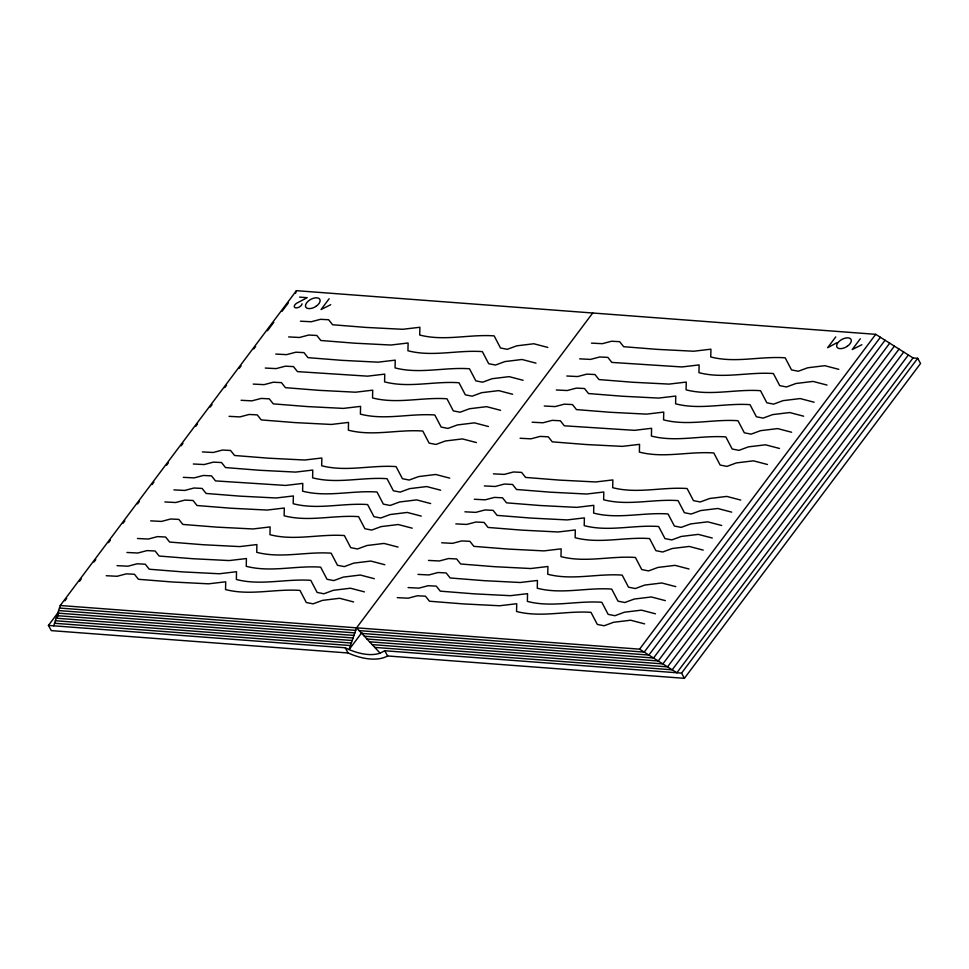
<?xml version="1.0" encoding="UTF-8"?>
<svg xmlns="http://www.w3.org/2000/svg" width="969" height="969" viewBox="0 0 969 969"><rect width="100%" height="100%" fill="white"/><g stroke="black" fill="none" stroke-linecap="round" stroke-linejoin="round"><path stroke-width="1.45" d="M53.755 625.817L60.26 605.504L296.417 290.676L875.722 334.329L913.028 357.936L917.704 358.288L920.55 363.496L684.393 678.324L387.636 655.965A57.958 31.214 36.9 0 1 348.065 652.985L51.296 630.625L48.45 625.417L58.443 612.093M295.606 293.219L296.417 290.676M592.725 312.999L356.568 627.827L349.119 649.569L345.206 647.776L48.45 625.417M64.899 600.78L66.716 598.357M79.434 581.4L81.251 578.977M93.957 562.032L95.774 559.61M108.492 542.652L110.309 540.23M123.027 523.284L124.844 520.862M137.562 503.904L139.379 501.482M152.097 484.536L153.914 482.114M166.62 465.156L168.436 462.734M181.155 445.788L182.971 443.366M195.69 426.408L197.506 423.986M210.225 407.041L212.041 404.618M224.76 387.661L226.576 385.238M239.295 368.293L241.111 365.87M253.817 348.913L255.634 346.49M267.444 330.756L273.803 322.277M281.979 311.376L288.338 302.897M58.83 613.232L57.014 615.654L353.104 637.965M58.019 615.775L56.202 618.198L352.231 640.509M329.145 298.743L321.042 309.547L330.72 304.702M361.837 632.612L349.119 649.569A51.115 27.532 36.9 0 0 380.102 653.142L384.778 650.756L681.546 673.116L684.393 678.324M835.738 336.909L827.635 347.714L836.937 342.711M860.315 338.762L852.211 349.567L861.889 344.722M60.26 605.504L639.564 649.157L875.722 334.329M880.385 337.273L644.228 652.101L359.172 630.625M885.048 340.228L648.891 655.056L361.776 633.423M889.712 343.183L653.554 658.012L364.368 636.221M894.375 346.127L658.217 660.955L366.972 639.019M899.038 349.082L662.881 663.91L369.564 641.805M903.702 352.038L667.544 666.866L372.169 644.603M908.365 354.981L672.207 669.809L374.761 647.401M913.028 357.936L676.871 672.765L639.564 649.157M681.546 673.116L917.704 358.288M300.426 321.199L311.291 321.744L320.497 319.322L328.624 319.734L332.621 324.76L366.439 327.449L402.716 329.29L419.892 327.268L419.734 335.032C444.299 341.415 469.238 334.099 494.154 335.88L500.488 347.98L507.284 349.312L516.719 345.836L533.798 343.753L547.8 347.423M591.453 343.123L602.318 343.68L611.524 341.245L619.651 341.669L623.648 346.696L657.454 349.385L693.743 351.226L710.919 349.191L710.749 356.955C735.314 363.339 760.265 356.023 785.181 357.815L791.516 369.904L798.311 371.236L807.746 367.772L824.813 365.688L838.815 369.346M288.629 336.921L299.494 337.478L308.699 335.044L316.827 335.468L320.824 340.494L354.642 343.183L390.919 345.025L408.106 342.99L407.937 350.754C432.501 357.137 457.441 349.821 482.356 351.614L488.691 363.702L495.486 365.034L504.922 361.57L522 359.487L536.002 363.145M579.656 358.845L590.521 359.402L599.726 356.98L607.854 357.391L611.851 362.418L681.946 366.948L699.121 364.913L698.952 372.677C723.516 379.061 748.468 371.757 773.383 373.537L779.718 385.626L786.513 386.97L795.949 383.494L813.015 381.411L827.017 385.068M275.765 354.073L286.63 354.63L295.836 352.207L303.963 352.619L307.96 357.646L341.778 360.335L378.055 362.176L395.231 360.141L395.073 367.905C419.625 374.288 444.577 366.985 469.493 368.765L475.827 380.853L482.623 382.198L492.058 378.722L509.125 376.638L523.127 380.296M566.792 376.008L577.645 376.553L586.851 374.131L594.99 374.543L598.975 379.569L632.793 382.258L669.07 384.099L686.258 382.077L686.088 389.841C710.652 396.212 735.592 388.908 760.508 390.689L766.842 402.789L773.65 404.121L783.073 400.645L800.152 398.562L814.154 402.232M265.276 368.05L276.141 368.608L285.346 366.185L293.474 366.597L297.471 371.624L367.566 376.154L384.754 374.119L384.584 381.883C409.148 388.266 434.088 380.962 459.003 382.743L465.338 394.831L472.133 396.176L481.569 392.699L498.647 390.616L512.649 394.274M556.303 389.986L567.168 390.531L576.373 388.109L584.501 388.521L588.498 393.547L622.316 396.236L658.593 398.077L675.768 396.055L675.599 403.819C700.163 410.19 725.115 402.886 750.03 404.667L756.365 416.767L763.16 418.099L772.596 414.623L789.662 412.54L803.664 416.21M253.248 384.099L264.113 384.645L273.319 382.222L281.446 382.634L285.443 387.673L319.249 390.35L355.538 392.203L372.714 390.168L372.544 397.932C397.108 404.315 422.06 396.999 446.975 398.78L453.31 410.88L460.105 412.213L469.541 408.736L486.608 406.665L500.61 410.323M544.263 406.023L555.128 406.58L564.333 404.158L572.461 404.57L576.458 409.596L610.276 412.285L646.553 414.126L663.741 412.091L663.571 419.856C688.135 426.239 713.075 418.935 737.99 420.716L744.325 432.804L751.12 434.136L760.556 430.672L777.635 428.589L791.637 432.247M241.099 400.294L251.952 400.851L261.158 398.429L269.285 398.84L273.282 403.867L307.1 406.556L343.377 408.397L360.565 406.374L360.395 414.126C384.959 420.51 409.899 413.206 434.815 414.986L441.149 427.075L447.944 428.419L457.38 424.943L474.459 422.859L488.461 426.517M532.114 422.23L542.979 422.775L552.185 420.352L560.312 420.764L564.309 425.803L634.404 430.333L651.58 428.298L651.41 436.062C675.974 442.445 700.926 435.129 725.842 436.91L732.176 449.01L738.972 450.343L748.407 446.866L765.474 444.795L779.476 448.453M229.059 416.343L239.924 416.9L249.13 414.466L257.257 414.889L261.255 419.916L295.073 422.605L331.35 424.446L348.525 422.411L348.356 430.175C372.92 436.559 397.871 429.243 422.787 431.035L429.122 443.124L435.917 444.456L445.352 440.992L462.419 438.909L476.421 442.567M520.087 438.267L530.939 438.824L540.145 436.401L548.272 436.813L552.269 441.84L586.088 444.529L622.364 446.37L639.552 444.335L639.383 452.099C663.947 458.482 688.886 451.179 713.802 452.959L720.137 465.047L726.932 466.392L736.367 462.916L753.446 460.832L767.448 464.49M202.364 451.929L213.228 452.475L222.434 450.052L230.561 450.464L234.559 455.491L268.377 458.18L304.654 460.021L321.841 457.998L321.672 465.75C346.236 472.133 371.175 464.829 396.091 466.61L402.426 478.71L409.221 480.043L418.656 476.566L435.735 474.483L449.737 478.141M493.391 473.853L504.255 474.398L513.461 471.976L521.588 472.387L525.586 477.426L559.404 480.103L595.681 481.956L612.856 479.921L612.687 487.686C637.251 494.069 662.202 486.753 687.118 488.533L693.453 500.634L700.248 501.966L709.683 498.49L726.75 496.419L740.752 500.077M193.315 463.994L204.18 464.551L213.386 462.128L221.513 462.54L225.511 467.567L259.317 470.256L295.606 472.097L312.781 470.062L312.612 477.826C337.176 484.209 362.127 476.905 387.043 478.686L393.378 490.774L400.173 492.107L409.608 488.642L426.675 486.559L440.677 490.217M484.33 485.929L495.195 486.474L504.401 484.052L512.528 484.464L516.525 489.49L550.344 492.179L586.62 494.02L603.808 491.998L603.639 499.75C628.203 506.133 653.142 498.829 678.058 500.61L684.393 512.71L691.188 514.042L700.623 510.566L717.702 508.483L731.704 512.141M183.311 477.342L194.163 477.887L203.369 475.464L211.508 475.876L215.493 480.903L285.589 485.433L302.776 483.41L302.607 491.174C327.171 497.557 352.11 490.241 377.026 492.022L383.361 504.122L390.156 505.455L399.591 501.978L416.67 499.895L430.672 503.565M474.325 499.265L485.19 499.822L494.396 497.4L502.523 497.812L506.521 502.838L540.339 505.527L576.616 507.368L593.791 505.333L593.634 513.098C618.186 519.481 643.137 512.165 668.053 513.958L674.388 526.046L681.183 527.378L690.618 523.914L707.685 521.831L721.687 525.489M173.887 489.89L184.752 490.435L193.957 488.013L202.085 488.424L206.082 493.451L239.9 496.14L276.177 497.981L293.365 495.958L293.195 503.723C317.759 510.106 342.699 502.79 367.614 504.57L373.949 516.671L380.744 518.003L390.18 514.527L407.259 512.444L421.261 516.114M464.914 511.814L475.779 512.371L484.984 509.948L493.112 510.36L497.109 515.387L530.927 518.076L567.204 519.917L584.38 517.882L584.21 525.646C608.774 532.029 633.726 524.713 658.641 526.506L664.976 538.594L671.771 539.927L681.207 536.463L698.274 534.379L712.276 538.037M164.839 501.954L175.692 502.511L184.909 500.089L193.037 500.501L197.034 505.527L230.84 508.216L267.129 510.057L284.305 508.022L284.135 515.787C308.699 522.17 333.639 514.866 358.566 516.647L364.901 528.735L371.696 530.079L381.132 526.603L398.198 524.52L412.2 528.178M455.854 523.89L466.719 524.435L475.924 522.012L484.052 522.424L488.049 527.451L521.867 530.14L558.144 531.981L575.32 529.958L575.162 537.722C599.726 544.106 624.666 536.79 649.581 538.57L655.916 550.671L662.711 552.003L672.147 548.527L689.225 546.443L703.228 550.113M150.655 520.862L161.52 521.419L170.726 518.984L178.853 519.408L182.85 524.435L216.668 527.124L252.945 528.965L270.121 526.93L269.963 534.694C294.515 541.077 319.467 533.762 344.383 535.554L350.717 547.642L357.513 548.975L366.948 545.511L384.015 543.427L398.029 547.085M441.682 542.785L452.535 543.343L461.753 540.92L469.88 541.332L473.877 546.359L507.683 549.048L543.96 550.889L561.148 548.854L560.978 556.618C585.542 563.001 610.482 555.697 635.41 557.478L641.744 569.566L648.54 570.911L657.963 567.434L675.042 565.351L689.044 569.009M137.428 538.498L148.293 539.043L157.499 536.62L165.626 537.032L169.623 542.059L203.442 544.748L239.718 546.589L256.894 544.566L256.737 552.33C281.301 558.701 306.24 551.397 331.156 553.178L337.491 565.278L344.286 566.611L353.721 563.134L370.8 561.051L384.802 564.721M428.455 560.421L439.32 560.978L448.526 558.544L456.653 558.956L460.65 563.994L494.456 566.683L530.746 568.524L547.921 566.49L547.751 574.254C572.316 580.637 597.255 573.321 622.183 575.114L628.518 587.202L635.313 588.534L644.748 585.07L661.815 582.987L675.817 586.645M126.951 552.475L137.804 553.02L147.022 550.598L155.149 551.01L159.134 556.036L192.952 558.725L229.229 560.567L246.417 558.544L246.247 566.308C270.811 572.679 295.751 565.375 320.666 567.156L327.001 579.256L333.808 580.588L343.232 577.112L360.311 575.029L374.313 578.699M417.966 574.399L428.831 574.956L438.036 572.522L446.164 572.945L450.161 577.972L483.979 580.661L520.256 582.502L537.432 580.467L537.274 588.231C561.826 594.615 586.778 587.299 611.693 589.091L618.028 601.18L624.823 602.512L634.259 599.048L651.325 596.965L665.34 600.623M117.055 565.654L127.92 566.211L137.126 563.788L145.253 564.2L149.25 569.227L183.068 571.916L219.345 573.757L236.521 571.722L236.363 579.486C260.915 585.87 285.867 578.566 310.783 580.346L317.117 592.434L323.912 593.767L333.348 590.303L350.415 588.219L364.429 591.877M408.082 587.577L418.935 588.135L428.153 585.712L436.28 586.124L440.265 591.151L474.083 593.84L510.36 595.681L527.548 593.658L527.378 601.41C551.942 607.793 576.882 600.489 601.81 602.27L608.144 614.358L614.94 615.703L624.363 612.226L641.442 610.143L655.444 613.801M106.251 575.731L117.104 576.276L126.309 573.854L134.437 574.266L138.434 579.292L172.252 581.981L208.529 583.822L225.716 581.8L225.547 589.552C250.111 595.935 275.051 588.631 299.966 590.412L306.301 602.512L313.096 603.844L322.532 600.368L339.61 598.285L353.612 601.943M397.266 597.655L408.131 598.2L417.336 595.778L425.464 596.189L429.461 601.228L463.279 603.905L499.556 605.758L516.731 603.723L516.562 611.487C541.126 617.871 566.078 610.555 590.993 612.347L597.328 624.436L604.123 625.768L613.559 622.292L630.625 620.221L644.627 623.879M299.627 297.12L307.173 297.689L297.386 302.837A4.239 2.301 -28.7 0 0 294.297 306.688A4.239 2.301 -28.7 0 0 298.246 307.512A4.239 2.301 -28.7 0 0 302.025 303.818M59.448 608.048L355.708 630.371M58.637 610.579L354.836 632.902M57.825 613.123L353.964 635.434M55.378 620.741L351.359 643.041M54.567 623.273L350.487 645.572M356.568 627.827L380.102 653.142M384.778 650.756L387.636 655.965M345.206 647.776L348.065 652.985M316.064 306.313L314.259 307.355A8.018 4.348 -28.7 0 1 305.671 304.629A8.018 4.348 -28.7 0 1 317.372 297.871A8.018 4.348 -28.7 0 1 316.064 306.313M847.245 346.333L845.428 347.387A8.018 4.348 -28.7 0 1 836.841 344.649A8.018 4.348 -28.7 0 1 848.541 337.902A8.018 4.348 -28.7 0 1 847.245 346.333"/></g></svg>
